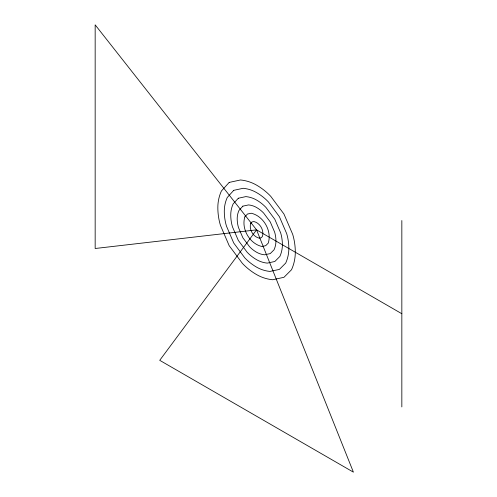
<?xml version="1.0" encoding="UTF-8"?>
<svg xmlns="http://www.w3.org/2000/svg" width="497" height="497" viewBox="0 0 497 497"><rect width="100%" height="100%" fill="white"/><g stroke="black" fill="none" stroke-linecap="round" stroke-linejoin="round"><path stroke-width="0.75" d="M256.57 229.862L159.73 360.325L353.41 472.15L256.57 229.862L95.163 24.85L95.163 248.5L256.57 229.862L401.837 313.731M401.837 220.544L401.837 406.919M244.841 216.916C241.101 228.9 249.668 243.741 261.919 246.493L265.702 245.68L268.225 243.151C272.157 231.08 263.603 216.021 251.221 213.232L247.438 214.045L244.841 216.916M250.705 223.389C248.835 229.378 253.122 236.802 259.248 238.175L261.136 237.771L262.397 236.504C264.361 230.471 260.086 222.942 253.899 221.55L252.004 221.954L250.705 223.389M229.179 182.418L221.389 191.022A39.971 39.971 0 0 0 217.835 207.498A62.603 62.603 0 0 0 220.426 225.327L229.179 245.68L242.424 263.429A62.603 62.603 0 0 0 256.57 274.592A39.971 39.971 0 0 0 272.617 279.755L283.961 277.307L291.534 269.722A42.444 42.444 0 0 0 295.305 252.227A62.603 62.603 0 0 0 292.714 234.398L283.961 214.045L270.716 196.296A62.603 62.603 0 0 0 256.57 185.132A39.971 39.971 0 0 0 240.523 179.97L229.179 182.418M233.745 190.326L227.253 197.495A33.311 33.311 0 0 0 224.29 211.225A52.166 52.166 0 0 0 226.452 226.085L233.745 243.039L244.779 257.837A52.166 52.166 0 0 0 256.57 267.137A33.311 33.311 0 0 0 269.939 271.437L279.395 269.399L285.707 263.081A35.368 35.368 0 0 0 288.85 248.5A52.166 52.166 0 0 0 286.688 233.64L279.395 216.686L268.361 201.888A52.166 52.166 0 0 0 256.57 192.587A33.311 33.311 0 0 0 243.201 188.288L233.745 190.326M238.311 198.235L233.112 203.969A26.645 26.645 0 0 0 230.745 214.952A41.736 41.736 0 0 0 232.472 226.843L238.311 240.405L247.139 252.24A41.736 41.736 0 0 0 256.57 259.683A26.645 26.645 0 0 0 267.268 263.124L274.829 261.49L279.879 256.433A28.298 28.298 0 0 0 282.395 244.772A41.736 41.736 0 0 0 280.668 232.882L274.829 219.32L266.001 207.485A41.736 41.736 0 0 0 256.57 200.042A26.645 26.645 0 0 0 245.872 196.601L238.311 198.235M242.871 206.143L238.976 210.442A19.986 19.986 0 0 0 237.199 218.68A31.299 31.299 0 0 0 238.498 227.595L242.871 237.771L249.494 246.649A31.299 31.299 0 0 0 256.57 252.227A19.986 19.986 0 0 0 264.59 254.806L270.269 253.582L274.052 249.792A21.222 21.222 0 0 0 275.941 241.045A31.299 31.299 0 0 0 274.642 232.13L270.269 221.954L263.646 213.076A31.299 31.299 0 0 0 256.57 207.498A19.986 19.986 0 0 0 248.55 204.919L242.871 206.143"/></g></svg>
